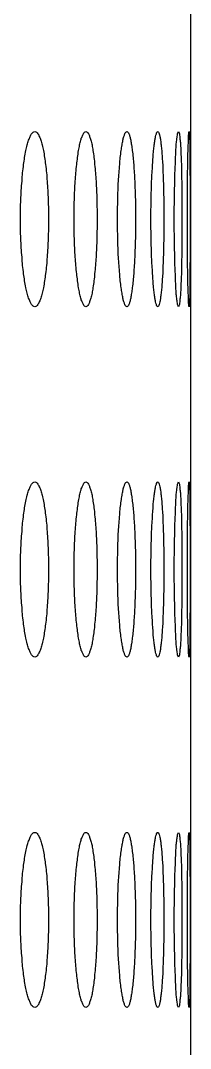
# Model space of a CAD drawing. Extents: x 0 to 246, y 3 to 226.
# Drawn here: x 242.42 to 244.16, y 83.03 to 93.57 of the extents above; entities that cross this region are included whole.
import ezdxf

# ---------------------------------------------------------------- set-up
doc = ezdxf.new("R2010")
doc.units = 0
doc.layers.add('LIVELLO_1', color=160, linetype='Continuous')

# ---------------------------------------------------------------- blocks, each defined once
blk = doc.blocks.new('AI9-BLK1')
at = {"layer": 'LIVELLO_1', "color": 7}
blk.add_line((121.311, 41.874), (121.311, -73.123), dxfattribs=at)
for points, knots in [([(119.568, -19.217), (119.568, -19.285), (119.568, -19.351), (119.57, -19.417), (119.573, -19.48), (119.577, -19.544), (119.583, -19.607), (119.585, -19.664), (119.592, -19.722), (119.599, -19.778), (119.606, -19.826), (119.613, -19.874), (119.622, -19.921), (119.627, -19.94), (119.632, -19.958), (119.636, -19.979), (119.64, -19.995), (119.646, -20.011), (119.651, -20.028), (119.656, -20.041), (119.66, -20.053), (119.667, -20.065), (119.671, -20.075), (119.675, -20.085), (119.681, -20.094), (119.686, -20.1), (119.692, -20.106), (119.697, -20.111), (119.702, -20.113), (119.708, -20.116), (119.714, -20.116), (119.721, -20.116), (119.726, -20.113), (119.73, -20.111), (119.737, -20.106), (119.741, -20.1), (119.745, -20.094), (119.752, -20.085), (119.756, -20.074), (119.76, -20.065), (119.767, -20.053), (119.772, -20.041), (119.776, -20.028), (119.781, -20.011), (119.785, -19.995), (119.789, -19.979), (119.795, -19.958), (119.799, -19.94), (119.802, -19.921), (119.811, -19.874), (119.818, -19.825), (119.824, -19.778), (119.832, -19.72), (119.838, -19.664), (119.84, -19.607), (119.846, -19.544), (119.848, -19.48), (119.851, -19.417), (119.853, -19.351), (119.854, -19.285), (119.854, -19.217), (119.854, -19.151), (119.853, -19.085), (119.851, -19.017), (119.848, -18.954), (119.846, -18.891), (119.84, -18.828), (119.838, -18.771), (119.832, -18.715), (119.824, -18.658), (119.818, -18.61), (119.811, -18.562), (119.802, -18.514), (119.799, -18.495), (119.795, -18.478), (119.789, -18.456), (119.785, -18.441), (119.781, -18.424), (119.776, -18.408), (119.772, -18.396), (119.767, -18.382), (119.76, -18.37), (119.756, -18.36), (119.752, -18.35), (119.745, -18.342), (119.741, -18.335), (119.737, -18.329), (119.73, -18.326), (119.726, -18.322), (119.721, -18.32), (119.714, -18.32), (119.708, -18.32), (119.702, -18.322), (119.697, -18.326), (119.692, -18.329), (119.686, -18.336), (119.681, -18.342), (119.675, -18.35), (119.671, -18.36), (119.667, -18.37), (119.66, -18.382), (119.656, -18.396), (119.651, -18.408), (119.646, -18.425), (119.64, -18.441), (119.636, -18.456), (119.632, -18.478), (119.627, -18.495), (119.622, -18.515), (119.613, -18.562), (119.606, -18.61), (119.599, -18.658), (119.592, -18.715), (119.585, -18.771), (119.583, -18.828), (119.577, -18.891), (119.573, -18.954), (119.57, -19.019), (119.568, -19.085), (119.568, -19.151), (119.568, -19.217)], [0, 0, 0, 0, 1, 1, 1, 2, 2, 2, 3, 3, 3, 4, 4, 4, 5, 5, 5, 6, 6, 6, 7, 7, 7, 8, 8, 8, 9, 9, 9, 10, 10, 10, 11, 11, 11, 12, 12, 12, 13, 13, 13, 14, 14, 14, 15, 15, 15, 16, 16, 16, 17, 17, 17, 18, 18, 18, 19, 19, 19, 20, 20, 20, 21, 21, 21, 22, 22, 22, 23, 23, 23, 24, 24, 24, 25, 25, 25, 26, 26, 26, 27, 27, 27, 28, 28, 28, 29, 29, 29, 30, 30, 30, 31, 31, 31, 32, 32, 32, 33, 33, 33, 34, 34, 34, 35, 35, 35, 36, 36, 36, 37, 37, 37, 38, 38, 38, 39, 39, 39, 40, 40, 40, 40]), ([(120.117, -19.217), (120.117, -19.285), (120.118, -19.351), (120.12, -19.417), (120.122, -19.48), (120.124, -19.544), (120.129, -19.607), (120.132, -19.664), (120.138, -19.722), (120.144, -19.778), (120.149, -19.825), (120.156, -19.874), (120.163, -19.921), (120.167, -19.94), (120.17, -19.958), (120.174, -19.979), (120.178, -19.995), (120.182, -20.011), (120.186, -20.028), (120.189, -20.041), (120.193, -20.053), (120.199, -20.065), (120.203, -20.074), (120.207, -20.085), (120.213, -20.094), (120.215, -20.1), (120.219, -20.106), (120.225, -20.111), (120.23, -20.113), (120.233, -20.116), (120.239, -20.116), (120.243, -20.116), (120.247, -20.113), (120.251, -20.111), (120.257, -20.106), (120.261, -20.1), (120.265, -20.094), (120.269, -20.085), (120.273, -20.074), (120.276, -20.065), (120.281, -20.053), (120.285, -20.041), (120.289, -20.028), (120.293, -20.011), (120.297, -19.995), (120.301, -19.979), (120.304, -19.958), (120.307, -19.94), (120.31, -19.921), (120.319, -19.874), (120.324, -19.825), (120.328, -19.778), (120.334, -19.72), (120.338, -19.664), (120.342, -19.607), (120.347, -19.544), (120.349, -19.48), (120.35, -19.417), (120.352, -19.351), (120.353, -19.285), (120.353, -19.217), (120.353, -19.151), (120.352, -19.085), (120.35, -19.017), (120.349, -18.954), (120.347, -18.891), (120.342, -18.828), (120.338, -18.771), (120.334, -18.715), (120.328, -18.658), (120.324, -18.61), (120.319, -18.562), (120.31, -18.514), (120.307, -18.495), (120.304, -18.478), (120.301, -18.456), (120.297, -18.441), (120.293, -18.424), (120.289, -18.408), (120.285, -18.396), (120.281, -18.382), (120.276, -18.37), (120.273, -18.36), (120.269, -18.35), (120.265, -18.342), (120.261, -18.336), (120.257, -18.329), (120.251, -18.326), (120.247, -18.323), (120.243, -18.32), (120.239, -18.32), (120.233, -18.32), (120.23, -18.323), (120.225, -18.326), (120.219, -18.329), (120.215, -18.336), (120.213, -18.342), (120.207, -18.35), (120.203, -18.36), (120.199, -18.37), (120.193, -18.382), (120.189, -18.396), (120.186, -18.408), (120.182, -18.425), (120.178, -18.441), (120.174, -18.456), (120.17, -18.478), (120.167, -18.495), (120.163, -18.515), (120.156, -18.562), (120.149, -18.61), (120.144, -18.658), (120.138, -18.715), (120.132, -18.771), (120.129, -18.828), (120.124, -18.891), (120.122, -18.954), (120.12, -19.019), (120.118, -19.085), (120.117, -19.151), (120.117, -19.217)], [0, 0, 0, 0, 1, 1, 1, 2, 2, 2, 3, 3, 3, 4, 4, 4, 5, 5, 5, 6, 6, 6, 7, 7, 7, 8, 8, 8, 9, 9, 9, 10, 10, 10, 11, 11, 11, 12, 12, 12, 13, 13, 13, 14, 14, 14, 15, 15, 15, 16, 16, 16, 17, 17, 17, 18, 18, 18, 19, 19, 19, 20, 20, 20, 21, 21, 21, 22, 22, 22, 23, 23, 23, 24, 24, 24, 25, 25, 25, 26, 26, 26, 27, 27, 27, 28, 28, 28, 29, 29, 29, 30, 30, 30, 31, 31, 31, 32, 32, 32, 33, 33, 33, 34, 34, 34, 35, 35, 35, 36, 36, 36, 37, 37, 37, 38, 38, 38, 39, 39, 39, 40, 40, 40, 40]), ([(120.563, -19.217), (120.563, -19.285), (120.564, -19.351), (120.565, -19.417), (120.566, -19.48), (120.569, -19.544), (120.572, -19.607), (120.577, -19.664), (120.58, -19.722), (120.585, -19.778), (120.589, -19.825), (120.593, -19.874), (120.6, -19.921), (120.603, -19.94), (120.606, -19.958), (120.61, -19.979), (120.612, -19.995), (120.615, -20.011), (120.618, -20.028), (120.621, -20.041), (120.623, -20.053), (120.627, -20.065), (120.63, -20.074), (120.635, -20.085), (120.639, -20.094), (120.641, -20.1), (120.644, -20.105), (120.648, -20.111), (120.651, -20.113), (120.655, -20.116), (120.659, -20.116), (120.662, -20.116), (120.666, -20.113), (120.669, -20.111), (120.673, -20.105), (120.676, -20.1), (120.678, -20.094), (120.683, -20.085), (120.685, -20.074), (120.69, -20.065), (120.693, -20.053), (120.695, -20.041), (120.698, -20.028), (120.702, -20.011), (120.703, -19.995), (120.706, -19.979), (120.71, -19.958), (120.713, -19.94), (120.714, -19.921), (120.721, -19.874), (120.726, -19.825), (120.729, -19.778), (120.732, -19.72), (120.736, -19.664), (120.739, -19.607), (120.741, -19.544), (120.744, -19.48), (120.746, -19.417), (120.748, -19.351), (120.748, -19.285), (120.748, -19.217), (120.748, -19.151), (120.748, -19.085), (120.746, -19.017), (120.744, -18.954), (120.741, -18.891), (120.739, -18.828), (120.736, -18.771), (120.732, -18.715), (120.729, -18.658), (120.726, -18.61), (120.721, -18.562), (120.714, -18.514), (120.713, -18.495), (120.71, -18.478), (120.706, -18.456), (120.703, -18.441), (120.702, -18.425), (120.698, -18.408), (120.695, -18.396), (120.693, -18.382), (120.69, -18.37), (120.685, -18.36), (120.683, -18.35), (120.678, -18.342), (120.676, -18.336), (120.673, -18.329), (120.669, -18.326), (120.666, -18.323), (120.662, -18.32), (120.659, -18.32), (120.655, -18.32), (120.651, -18.323), (120.648, -18.326), (120.644, -18.331), (120.641, -18.336), (120.639, -18.342), (120.635, -18.35), (120.63, -18.362), (120.627, -18.37), (120.623, -18.384), (120.621, -18.396), (120.618, -18.408), (120.615, -18.425), (120.612, -18.441), (120.61, -18.456), (120.606, -18.478), (120.603, -18.495), (120.6, -18.515), (120.593, -18.562), (120.589, -18.61), (120.585, -18.658), (120.58, -18.715), (120.577, -18.771), (120.572, -18.828), (120.569, -18.891), (120.566, -18.954), (120.565, -19.019), (120.564, -19.085), (120.563, -19.151), (120.563, -19.217)], [0, 0, 0, 0, 1, 1, 1, 2, 2, 2, 3, 3, 3, 4, 4, 4, 5, 5, 5, 6, 6, 6, 7, 7, 7, 8, 8, 8, 9, 9, 9, 10, 10, 10, 11, 11, 11, 12, 12, 12, 13, 13, 13, 14, 14, 14, 15, 15, 15, 16, 16, 16, 17, 17, 17, 18, 18, 18, 19, 19, 19, 20, 20, 20, 21, 21, 21, 22, 22, 22, 23, 23, 23, 24, 24, 24, 25, 25, 25, 26, 26, 26, 27, 27, 27, 28, 28, 28, 29, 29, 29, 30, 30, 30, 31, 31, 31, 32, 32, 32, 33, 33, 33, 34, 34, 34, 35, 35, 35, 36, 36, 36, 37, 37, 37, 38, 38, 38, 39, 39, 39, 40, 40, 40, 40]), ([(120.906, -19.217), (120.906, -19.285), (120.906, -19.351), (120.907, -19.417), (120.909, -19.48), (120.91, -19.544), (120.913, -19.607), (120.915, -19.664), (120.919, -19.722), (120.923, -19.778), (120.925, -19.825), (120.928, -19.874), (120.932, -19.921), (120.935, -19.94), (120.936, -19.958), (120.939, -19.979), (120.942, -19.995), (120.943, -20.011), (120.946, -20.028), (120.949, -20.041), (120.95, -20.053), (120.953, -20.065), (120.956, -20.074), (120.959, -20.085), (120.961, -20.094), (120.962, -20.1), (120.964, -20.105), (120.968, -20.111), (120.971, -20.113), (120.972, -20.116), (120.974, -20.116), (120.978, -20.116), (120.982, -20.113), (120.983, -20.111), (120.987, -20.105), (120.989, -20.1), (120.99, -20.094), (120.993, -20.085), (120.994, -20.074), (120.997, -20.065), (121, -20.053), (121.001, -20.041), (121.004, -20.028), (121.005, -20.011), (121.008, -19.995), (121.009, -19.979), (121.012, -19.958), (121.014, -19.94), (121.016, -19.921), (121.019, -19.874), (121.023, -19.825), (121.026, -19.778), (121.028, -19.72), (121.03, -19.664), (121.032, -19.607), (121.034, -19.544), (121.036, -19.48), (121.037, -19.417), (121.038, -19.351), (121.038, -19.285), (121.038, -19.217), (121.038, -19.151), (121.038, -19.085), (121.037, -19.017), (121.036, -18.954), (121.034, -18.891), (121.032, -18.828), (121.03, -18.771), (121.028, -18.715), (121.026, -18.658), (121.023, -18.61), (121.019, -18.562), (121.016, -18.514), (121.014, -18.495), (121.012, -18.478), (121.009, -18.456), (121.008, -18.441), (121.007, -18.425), (121.004, -18.408), (121.001, -18.396), (121, -18.382), (120.997, -18.37), (120.994, -18.36), (120.993, -18.35), (120.99, -18.342), (120.989, -18.336), (120.987, -18.331), (120.983, -18.326), (120.982, -18.323), (120.978, -18.32), (120.974, -18.32), (120.972, -18.32), (120.971, -18.323), (120.968, -18.326), (120.964, -18.331), (120.962, -18.336), (120.961, -18.342), (120.959, -18.35), (120.956, -18.362), (120.953, -18.37), (120.95, -18.384), (120.949, -18.396), (120.946, -18.408), (120.943, -18.425), (120.942, -18.441), (120.939, -18.456), (120.936, -18.478), (120.935, -18.497), (120.932, -18.515), (120.928, -18.562), (120.925, -18.61), (120.923, -18.658), (120.919, -18.715), (120.915, -18.771), (120.913, -18.828), (120.91, -18.891), (120.909, -18.954), (120.907, -19.019), (120.906, -19.085), (120.906, -19.151), (120.906, -19.217)], [0, 0, 0, 0, 1, 1, 1, 2, 2, 2, 3, 3, 3, 4, 4, 4, 5, 5, 5, 6, 6, 6, 7, 7, 7, 8, 8, 8, 9, 9, 9, 10, 10, 10, 11, 11, 11, 12, 12, 12, 13, 13, 13, 14, 14, 14, 15, 15, 15, 16, 16, 16, 17, 17, 17, 18, 18, 18, 19, 19, 19, 20, 20, 20, 21, 21, 21, 22, 22, 22, 23, 23, 23, 24, 24, 24, 25, 25, 25, 26, 26, 26, 27, 27, 27, 28, 28, 28, 29, 29, 29, 30, 30, 30, 31, 31, 31, 32, 32, 32, 33, 33, 33, 34, 34, 34, 35, 35, 35, 36, 36, 36, 37, 37, 37, 38, 38, 38, 39, 39, 39, 40, 40, 40, 40]), ([(121.144, -19.217), (121.144, -19.285), (121.146, -19.351), (121.146, -19.417), (121.147, -19.48), (121.149, -19.544), (121.15, -19.607), (121.151, -19.664), (121.153, -19.722), (121.156, -19.778), (121.157, -19.825), (121.16, -19.874), (121.162, -19.921), (121.162, -19.94), (121.163, -19.958), (121.165, -19.979), (121.166, -19.995), (121.168, -20.01), (121.17, -20.028), (121.172, -20.041), (121.173, -20.054), (121.175, -20.065), (121.177, -20.074), (121.177, -20.084), (121.179, -20.094), (121.182, -20.104), (121.186, -20.116), (121.189, -20.116), (121.191, -20.116), (121.194, -20.104), (121.197, -20.094), (121.199, -20.082), (121.199, -20.074), (121.201, -20.065), (121.202, -20.054), (121.203, -20.041), (121.205, -20.028), (121.207, -20.01), (121.208, -19.995), (121.209, -19.979), (121.211, -19.958), (121.212, -19.94), (121.212, -19.921), (121.215, -19.872), (121.216, -19.825), (121.218, -19.778), (121.219, -19.72), (121.22, -19.664), (121.221, -19.607), (121.223, -19.544), (121.223, -19.48), (121.224, -19.417), (121.224, -19.351), (121.224, -19.285), (121.224, -19.217), (121.224, -19.151), (121.224, -19.085), (121.224, -19.017), (121.223, -18.954), (121.223, -18.891), (121.221, -18.828), (121.22, -18.771), (121.219, -18.715), (121.218, -18.658), (121.216, -18.61), (121.215, -18.562), (121.212, -18.514), (121.212, -18.495), (121.211, -18.476), (121.209, -18.456), (121.208, -18.441), (121.207, -18.425), (121.205, -18.408), (121.203, -18.396), (121.202, -18.382), (121.201, -18.37), (121.199, -18.362), (121.199, -18.353), (121.197, -18.342), (121.194, -18.332), (121.191, -18.32), (121.189, -18.32), (121.186, -18.32), (121.182, -18.332), (121.179, -18.342), (121.177, -18.353), (121.177, -18.362), (121.175, -18.37), (121.173, -18.382), (121.172, -18.396), (121.17, -18.408), (121.168, -18.425), (121.166, -18.441), (121.165, -18.456), (121.163, -18.478), (121.162, -18.495), (121.162, -18.515), (121.16, -18.562), (121.157, -18.61), (121.156, -18.658), (121.153, -18.715), (121.151, -18.771), (121.15, -18.828), (121.149, -18.891), (121.147, -18.954), (121.146, -19.019), (121.146, -19.085), (121.144, -19.151), (121.144, -19.217)], [0, 0, 0, 0, 1, 1, 1, 2, 2, 2, 3, 3, 3, 4, 4, 4, 5, 5, 5, 6, 6, 6, 7, 7, 7, 8, 8, 8, 9, 9, 9, 10, 10, 10, 11, 11, 11, 12, 12, 12, 13, 13, 13, 14, 14, 14, 15, 15, 15, 16, 16, 16, 17, 17, 17, 18, 18, 18, 19, 19, 19, 20, 20, 20, 21, 21, 21, 22, 22, 22, 23, 23, 23, 24, 24, 24, 25, 25, 25, 26, 26, 26, 27, 27, 27, 28, 28, 28, 29, 29, 29, 30, 30, 30, 31, 31, 31, 32, 32, 32, 33, 33, 33, 34, 34, 34, 35, 35, 35, 36, 36, 36, 36]), ([(121.28, -19.217), (121.28, -19.285), (121.28, -19.351), (121.28, -19.417), (121.28, -19.48), (121.281, -19.544), (121.281, -19.607), (121.282, -19.664), (121.282, -19.72), (121.283, -19.778), (121.285, -19.825), (121.285, -19.874), (121.286, -19.921), (121.288, -19.956), (121.288, -19.991), (121.291, -20.028), (121.291, -20.041), (121.291, -20.054), (121.292, -20.065), (121.292, -20.074), (121.293, -20.082), (121.293, -20.094), (121.295, -20.104), (121.296, -20.116), (121.298, -20.116), (121.299, -20.116), (121.299, -20.104), (121.3, -20.094), (121.302, -20.082), (121.302, -20.074), (121.302, -20.065), (121.302, -20.054), (121.302, -20.041), (121.303, -20.028), (121.303, -19.991), (121.304, -19.955), (121.304, -19.921), (121.306, -19.874), (121.306, -19.825), (121.306, -19.778), (121.306, -19.72), (121.306, -19.664), (121.307, -19.607), (121.307, -19.544), (121.307, -19.48), (121.307, -19.417), (121.307, -19.417), (121.307, -19.217), (121.307, -19.217), (121.307, -19.217), (121.307, -19.017), (121.307, -19.017), (121.307, -18.954), (121.307, -18.891), (121.307, -18.828), (121.306, -18.771), (121.306, -18.715), (121.306, -18.658), (121.306, -18.61), (121.306, -18.562), (121.304, -18.514), (121.304, -18.48), (121.303, -18.445), (121.303, -18.408), (121.302, -18.396), (121.302, -18.382), (121.302, -18.37), (121.302, -18.362), (121.302, -18.354), (121.3, -18.342), (121.299, -18.332), (121.299, -18.32), (121.298, -18.32), (121.296, -18.32), (121.295, -18.332), (121.293, -18.342), (121.293, -18.354), (121.292, -18.362), (121.292, -18.37), (121.291, -18.382), (121.291, -18.396), (121.291, -18.408), (121.288, -18.445), (121.288, -18.48), (121.286, -18.515), (121.285, -18.562), (121.285, -18.61), (121.283, -18.658), (121.282, -18.715), (121.282, -18.771), (121.281, -18.828), (121.281, -18.891), (121.28, -18.954), (121.28, -19.019), (121.28, -19.085), (121.28, -19.151), (121.28, -19.217)], [0, 0, 0, 0, 1, 1, 1, 2, 2, 2, 3, 3, 3, 4, 4, 4, 5, 5, 5, 6, 6, 6, 7, 7, 7, 8, 8, 8, 9, 9, 9, 10, 10, 10, 11, 11, 11, 12, 12, 12, 13, 13, 13, 14, 14, 14, 15, 15, 15, 16, 16, 16, 17, 17, 17, 18, 18, 18, 19, 19, 19, 20, 20, 20, 21, 21, 21, 22, 22, 22, 23, 23, 23, 24, 24, 24, 25, 25, 25, 26, 26, 26, 27, 27, 27, 28, 28, 28, 29, 29, 29, 30, 30, 30, 31, 31, 31, 32, 32, 32, 32]), ([(119.568, -22.811), (119.568, -22.877), (119.568, -22.944), (119.57, -23.011), (119.573, -23.075), (119.577, -23.138), (119.583, -23.201), (119.585, -23.259), (119.592, -23.316), (119.599, -23.372), (119.606, -23.421), (119.613, -23.466), (119.622, -23.514), (119.627, -23.534), (119.632, -23.553), (119.636, -23.572), (119.64, -23.589), (119.646, -23.605), (119.651, -23.621), (119.656, -23.634), (119.66, -23.648), (119.667, -23.659), (119.671, -23.67), (119.675, -23.679), (119.681, -23.687), (119.686, -23.692), (119.692, -23.701), (119.697, -23.705), (119.702, -23.707), (119.708, -23.71), (119.714, -23.71), (119.721, -23.71), (119.726, -23.707), (119.73, -23.705), (119.737, -23.701), (119.741, -23.692), (119.745, -23.687), (119.752, -23.678), (119.756, -23.67), (119.76, -23.659), (119.767, -23.648), (119.772, -23.634), (119.776, -23.621), (119.781, -23.605), (119.785, -23.589), (119.789, -23.572), (119.795, -23.553), (119.799, -23.534), (119.802, -23.514), (119.811, -23.466), (119.818, -23.419), (119.824, -23.372), (119.832, -23.316), (119.838, -23.258), (119.84, -23.201), (119.846, -23.138), (119.848, -23.076), (119.851, -23.011), (119.853, -22.944), (119.854, -22.877), (119.854, -22.811), (119.854, -22.745), (119.853, -22.678), (119.851, -22.612), (119.848, -22.547), (119.846, -22.484), (119.84, -22.421), (119.838, -22.364), (119.832, -22.308), (119.824, -22.251), (119.818, -22.202), (119.811, -22.155), (119.802, -22.109), (119.799, -22.088), (119.795, -22.07), (119.789, -22.05), (119.785, -22.035), (119.781, -22.018), (119.776, -22.002), (119.772, -21.988), (119.767, -21.975), (119.76, -21.963), (119.756, -21.953), (119.752, -21.944), (119.745, -21.936), (119.741, -21.929), (119.737, -21.924), (119.73, -21.92), (119.726, -21.916), (119.721, -21.913), (119.714, -21.913), (119.708, -21.913), (119.702, -21.916), (119.697, -21.92), (119.692, -21.924), (119.686, -21.929), (119.681, -21.936), (119.675, -21.944), (119.671, -21.953), (119.667, -21.963), (119.66, -21.975), (119.656, -21.988), (119.651, -22.002), (119.646, -22.018), (119.64, -22.035), (119.636, -22.05), (119.632, -22.07), (119.627, -22.089), (119.622, -22.109), (119.613, -22.155), (119.606, -22.202), (119.599, -22.251), (119.592, -22.308), (119.585, -22.364), (119.583, -22.421), (119.577, -22.484), (119.573, -22.547), (119.57, -22.613), (119.568, -22.679), (119.568, -22.745), (119.568, -22.811)], [0, 0, 0, 0, 1, 1, 1, 2, 2, 2, 3, 3, 3, 4, 4, 4, 5, 5, 5, 6, 6, 6, 7, 7, 7, 8, 8, 8, 9, 9, 9, 10, 10, 10, 11, 11, 11, 12, 12, 12, 13, 13, 13, 14, 14, 14, 15, 15, 15, 16, 16, 16, 17, 17, 17, 18, 18, 18, 19, 19, 19, 20, 20, 20, 21, 21, 21, 22, 22, 22, 23, 23, 23, 24, 24, 24, 25, 25, 25, 26, 26, 26, 27, 27, 27, 28, 28, 28, 29, 29, 29, 30, 30, 30, 31, 31, 31, 32, 32, 32, 33, 33, 33, 34, 34, 34, 35, 35, 35, 36, 36, 36, 37, 37, 37, 38, 38, 38, 39, 39, 39, 40, 40, 40, 40]), ([(120.117, -22.811), (120.117, -22.877), (120.118, -22.944), (120.12, -23.011), (120.122, -23.075), (120.124, -23.138), (120.129, -23.201), (120.132, -23.258), (120.138, -23.316), (120.144, -23.372), (120.149, -23.421), (120.156, -23.466), (120.163, -23.514), (120.167, -23.534), (120.17, -23.553), (120.174, -23.572), (120.178, -23.589), (120.182, -23.605), (120.186, -23.621), (120.189, -23.634), (120.193, -23.648), (120.199, -23.659), (120.203, -23.67), (120.207, -23.678), (120.213, -23.687), (120.215, -23.692), (120.219, -23.701), (120.225, -23.705), (120.23, -23.707), (120.233, -23.71), (120.239, -23.71), (120.243, -23.71), (120.247, -23.707), (120.251, -23.705), (120.257, -23.701), (120.261, -23.692), (120.265, -23.687), (120.269, -23.678), (120.273, -23.668), (120.276, -23.659), (120.281, -23.647), (120.285, -23.634), (120.289, -23.621), (120.293, -23.605), (120.297, -23.589), (120.301, -23.572), (120.304, -23.553), (120.307, -23.534), (120.31, -23.514), (120.319, -23.466), (120.324, -23.419), (120.328, -23.372), (120.334, -23.316), (120.338, -23.258), (120.342, -23.201), (120.347, -23.138), (120.349, -23.076), (120.35, -23.011), (120.352, -22.944), (120.353, -22.877), (120.353, -22.811), (120.353, -22.745), (120.352, -22.678), (120.35, -22.612), (120.349, -22.547), (120.347, -22.484), (120.342, -22.421), (120.338, -22.364), (120.334, -22.308), (120.328, -22.251), (120.324, -22.202), (120.319, -22.157), (120.31, -22.109), (120.307, -22.089), (120.304, -22.07), (120.301, -22.05), (120.297, -22.035), (120.293, -22.018), (120.289, -22.002), (120.285, -21.988), (120.281, -21.975), (120.276, -21.963), (120.273, -21.953), (120.269, -21.944), (120.265, -21.936), (120.261, -21.929), (120.257, -21.924), (120.251, -21.92), (120.247, -21.916), (120.243, -21.913), (120.239, -21.913), (120.233, -21.913), (120.23, -21.916), (120.225, -21.92), (120.219, -21.924), (120.215, -21.929), (120.213, -21.936), (120.207, -21.944), (120.203, -21.955), (120.199, -21.963), (120.193, -21.977), (120.189, -21.99), (120.186, -22.002), (120.182, -22.018), (120.178, -22.035), (120.174, -22.05), (120.17, -22.07), (120.167, -22.089), (120.163, -22.109), (120.156, -22.157), (120.149, -22.202), (120.144, -22.251), (120.138, -22.308), (120.132, -22.364), (120.129, -22.421), (120.124, -22.484), (120.122, -22.548), (120.12, -22.613), (120.118, -22.679), (120.117, -22.745), (120.117, -22.811)], [0, 0, 0, 0, 1, 1, 1, 2, 2, 2, 3, 3, 3, 4, 4, 4, 5, 5, 5, 6, 6, 6, 7, 7, 7, 8, 8, 8, 9, 9, 9, 10, 10, 10, 11, 11, 11, 12, 12, 12, 13, 13, 13, 14, 14, 14, 15, 15, 15, 16, 16, 16, 17, 17, 17, 18, 18, 18, 19, 19, 19, 20, 20, 20, 21, 21, 21, 22, 22, 22, 23, 23, 23, 24, 24, 24, 25, 25, 25, 26, 26, 26, 27, 27, 27, 28, 28, 28, 29, 29, 29, 30, 30, 30, 31, 31, 31, 32, 32, 32, 33, 33, 33, 34, 34, 34, 35, 35, 35, 36, 36, 36, 37, 37, 37, 38, 38, 38, 39, 39, 39, 40, 40, 40, 40]), ([(120.563, -22.811), (120.563, -22.877), (120.564, -22.944), (120.565, -23.011), (120.566, -23.075), (120.569, -23.138), (120.572, -23.201), (120.577, -23.258), (120.58, -23.316), (120.585, -23.372), (120.589, -23.421), (120.593, -23.466), (120.6, -23.514), (120.603, -23.534), (120.606, -23.553), (120.61, -23.572), (120.612, -23.589), (120.615, -23.605), (120.618, -23.621), (120.621, -23.634), (120.623, -23.647), (120.627, -23.659), (120.63, -23.668), (120.635, -23.678), (120.639, -23.687), (120.641, -23.692), (120.644, -23.698), (120.648, -23.705), (120.651, -23.707), (120.655, -23.71), (120.659, -23.71), (120.662, -23.71), (120.666, -23.707), (120.669, -23.705), (120.673, -23.698), (120.676, -23.692), (120.678, -23.687), (120.683, -23.678), (120.685, -23.668), (120.69, -23.659), (120.693, -23.647), (120.695, -23.634), (120.698, -23.621), (120.702, -23.605), (120.703, -23.589), (120.706, -23.572), (120.71, -23.553), (120.713, -23.534), (120.714, -23.514), (120.721, -23.466), (120.726, -23.419), (120.729, -23.372), (120.732, -23.314), (120.736, -23.258), (120.739, -23.201), (120.741, -23.138), (120.744, -23.076), (120.746, -23.011), (120.748, -22.944), (120.748, -22.877), (120.748, -22.811), (120.748, -22.745), (120.748, -22.678), (120.746, -22.612), (120.744, -22.547), (120.741, -22.484), (120.739, -22.421), (120.736, -22.364), (120.732, -22.308), (120.729, -22.251), (120.726, -22.202), (120.721, -22.157), (120.714, -22.109), (120.713, -22.089), (120.71, -22.07), (120.706, -22.05), (120.703, -22.035), (120.702, -22.018), (120.698, -22.002), (120.695, -21.988), (120.693, -21.975), (120.69, -21.963), (120.685, -21.955), (120.683, -21.944), (120.678, -21.936), (120.676, -21.929), (120.673, -21.925), (120.669, -21.92), (120.666, -21.916), (120.662, -21.913), (120.659, -21.913), (120.655, -21.913), (120.651, -21.916), (120.648, -21.92), (120.644, -21.925), (120.641, -21.929), (120.639, -21.936), (120.635, -21.945), (120.63, -21.955), (120.627, -21.963), (120.623, -21.977), (120.621, -21.99), (120.618, -22.002), (120.615, -22.018), (120.612, -22.035), (120.61, -22.05), (120.606, -22.07), (120.603, -22.089), (120.6, -22.109), (120.593, -22.157), (120.589, -22.202), (120.585, -22.251), (120.58, -22.308), (120.577, -22.364), (120.572, -22.421), (120.569, -22.484), (120.566, -22.548), (120.565, -22.613), (120.564, -22.679), (120.563, -22.745), (120.563, -22.811)], [0, 0, 0, 0, 1, 1, 1, 2, 2, 2, 3, 3, 3, 4, 4, 4, 5, 5, 5, 6, 6, 6, 7, 7, 7, 8, 8, 8, 9, 9, 9, 10, 10, 10, 11, 11, 11, 12, 12, 12, 13, 13, 13, 14, 14, 14, 15, 15, 15, 16, 16, 16, 17, 17, 17, 18, 18, 18, 19, 19, 19, 20, 20, 20, 21, 21, 21, 22, 22, 22, 23, 23, 23, 24, 24, 24, 25, 25, 25, 26, 26, 26, 27, 27, 27, 28, 28, 28, 29, 29, 29, 30, 30, 30, 31, 31, 31, 32, 32, 32, 33, 33, 33, 34, 34, 34, 35, 35, 35, 36, 36, 36, 37, 37, 37, 38, 38, 38, 39, 39, 39, 40, 40, 40, 40]), ([(120.906, -22.811), (120.906, -22.877), (120.906, -22.944), (120.907, -23.011), (120.909, -23.075), (120.91, -23.138), (120.913, -23.201), (120.915, -23.258), (120.919, -23.316), (120.923, -23.372), (120.925, -23.419), (120.928, -23.466), (120.932, -23.514), (120.935, -23.534), (120.936, -23.553), (120.939, -23.572), (120.942, -23.589), (120.943, -23.605), (120.946, -23.621), (120.949, -23.634), (120.95, -23.647), (120.953, -23.659), (120.956, -23.668), (120.959, -23.678), (120.961, -23.687), (120.962, -23.692), (120.964, -23.698), (120.968, -23.705), (120.971, -23.707), (120.972, -23.71), (120.974, -23.71), (120.978, -23.71), (120.982, -23.707), (120.983, -23.705), (120.987, -23.698), (120.989, -23.692), (120.99, -23.687), (120.993, -23.678), (120.994, -23.668), (120.997, -23.659), (121, -23.647), (121.001, -23.634), (121.004, -23.621), (121.005, -23.605), (121.008, -23.589), (121.009, -23.572), (121.012, -23.553), (121.014, -23.534), (121.016, -23.514), (121.019, -23.466), (121.023, -23.419), (121.026, -23.372), (121.028, -23.314), (121.03, -23.258), (121.032, -23.201), (121.034, -23.138), (121.036, -23.076), (121.037, -23.011), (121.038, -22.944), (121.038, -22.877), (121.038, -22.811), (121.038, -22.745), (121.038, -22.678), (121.037, -22.612), (121.036, -22.547), (121.034, -22.484), (121.032, -22.421), (121.03, -22.364), (121.028, -22.308), (121.026, -22.251), (121.023, -22.202), (121.019, -22.157), (121.016, -22.109), (121.014, -22.089), (121.012, -22.07), (121.009, -22.05), (121.008, -22.035), (121.007, -22.018), (121.004, -22.002), (121.001, -21.99), (121, -21.977), (120.997, -21.963), (120.994, -21.955), (120.993, -21.944), (120.99, -21.936), (120.989, -21.929), (120.987, -21.925), (120.983, -21.92), (120.982, -21.916), (120.978, -21.913), (120.974, -21.913), (120.972, -21.913), (120.971, -21.916), (120.968, -21.92), (120.964, -21.925), (120.962, -21.931), (120.961, -21.936), (120.959, -21.945), (120.956, -21.955), (120.953, -21.963), (120.95, -21.977), (120.949, -21.99), (120.946, -22.002), (120.943, -22.018), (120.942, -22.035), (120.939, -22.05), (120.936, -22.07), (120.935, -22.089), (120.932, -22.109), (120.928, -22.157), (120.925, -22.202), (120.923, -22.251), (120.919, -22.308), (120.915, -22.364), (120.913, -22.421), (120.91, -22.484), (120.909, -22.548), (120.907, -22.613), (120.906, -22.679), (120.906, -22.745), (120.906, -22.811)], [0, 0, 0, 0, 1, 1, 1, 2, 2, 2, 3, 3, 3, 4, 4, 4, 5, 5, 5, 6, 6, 6, 7, 7, 7, 8, 8, 8, 9, 9, 9, 10, 10, 10, 11, 11, 11, 12, 12, 12, 13, 13, 13, 14, 14, 14, 15, 15, 15, 16, 16, 16, 17, 17, 17, 18, 18, 18, 19, 19, 19, 20, 20, 20, 21, 21, 21, 22, 22, 22, 23, 23, 23, 24, 24, 24, 25, 25, 25, 26, 26, 26, 27, 27, 27, 28, 28, 28, 29, 29, 29, 30, 30, 30, 31, 31, 31, 32, 32, 32, 33, 33, 33, 34, 34, 34, 35, 35, 35, 36, 36, 36, 37, 37, 37, 38, 38, 38, 39, 39, 39, 40, 40, 40, 40]), ([(121.144, -22.811), (121.144, -22.877), (121.146, -22.944), (121.146, -23.011), (121.147, -23.075), (121.149, -23.138), (121.15, -23.201), (121.151, -23.258), (121.153, -23.316), (121.156, -23.372), (121.157, -23.419), (121.16, -23.466), (121.162, -23.514), (121.162, -23.534), (121.163, -23.553), (121.165, -23.572), (121.166, -23.589), (121.168, -23.604), (121.17, -23.621), (121.172, -23.634), (121.173, -23.648), (121.175, -23.659), (121.177, -23.668), (121.177, -23.677), (121.179, -23.687), (121.182, -23.697), (121.186, -23.71), (121.189, -23.71), (121.191, -23.71), (121.194, -23.697), (121.197, -23.687), (121.199, -23.677), (121.199, -23.668), (121.201, -23.659), (121.202, -23.648), (121.203, -23.634), (121.205, -23.621), (121.207, -23.604), (121.208, -23.589), (121.209, -23.572), (121.211, -23.553), (121.212, -23.534), (121.212, -23.514), (121.215, -23.465), (121.216, -23.419), (121.218, -23.372), (121.219, -23.314), (121.22, -23.258), (121.221, -23.201), (121.223, -23.138), (121.223, -23.076), (121.224, -23.011), (121.224, -22.944), (121.224, -22.877), (121.224, -22.811), (121.224, -22.745), (121.224, -22.678), (121.224, -22.612), (121.223, -22.547), (121.223, -22.484), (121.221, -22.421), (121.22, -22.364), (121.219, -22.308), (121.218, -22.251), (121.216, -22.202), (121.215, -22.157), (121.212, -22.109), (121.212, -22.089), (121.211, -22.07), (121.209, -22.05), (121.208, -22.035), (121.207, -22.018), (121.205, -22.002), (121.203, -21.988), (121.202, -21.975), (121.201, -21.963), (121.199, -21.955), (121.199, -21.947), (121.197, -21.936), (121.194, -21.926), (121.191, -21.913), (121.189, -21.913), (121.186, -21.913), (121.182, -21.926), (121.179, -21.936), (121.177, -21.947), (121.177, -21.955), (121.175, -21.963), (121.173, -21.975), (121.172, -21.988), (121.17, -22.002), (121.168, -22.018), (121.166, -22.035), (121.165, -22.05), (121.163, -22.07), (121.162, -22.089), (121.162, -22.109), (121.16, -22.157), (121.157, -22.202), (121.156, -22.251), (121.153, -22.308), (121.151, -22.364), (121.15, -22.421), (121.149, -22.484), (121.147, -22.548), (121.146, -22.613), (121.146, -22.679), (121.144, -22.745), (121.144, -22.811)], [0, 0, 0, 0, 1, 1, 1, 2, 2, 2, 3, 3, 3, 4, 4, 4, 5, 5, 5, 6, 6, 6, 7, 7, 7, 8, 8, 8, 9, 9, 9, 10, 10, 10, 11, 11, 11, 12, 12, 12, 13, 13, 13, 14, 14, 14, 15, 15, 15, 16, 16, 16, 17, 17, 17, 18, 18, 18, 19, 19, 19, 20, 20, 20, 21, 21, 21, 22, 22, 22, 23, 23, 23, 24, 24, 24, 25, 25, 25, 26, 26, 26, 27, 27, 27, 28, 28, 28, 29, 29, 29, 30, 30, 30, 31, 31, 31, 32, 32, 32, 33, 33, 33, 34, 34, 34, 35, 35, 35, 36, 36, 36, 36]), ([(121.28, -22.811), (121.28, -22.877), (121.28, -22.944), (121.28, -23.011), (121.28, -23.075), (121.281, -23.138), (121.281, -23.201), (121.282, -23.258), (121.282, -23.314), (121.283, -23.372), (121.285, -23.421), (121.285, -23.466), (121.286, -23.514), (121.288, -23.548), (121.288, -23.585), (121.291, -23.621), (121.291, -23.634), (121.291, -23.648), (121.292, -23.659), (121.292, -23.668), (121.293, -23.675), (121.293, -23.687), (121.295, -23.697), (121.296, -23.71), (121.298, -23.71), (121.299, -23.71), (121.299, -23.697), (121.3, -23.687), (121.302, -23.675), (121.302, -23.668), (121.302, -23.659), (121.302, -23.648), (121.302, -23.634), (121.303, -23.621), (121.303, -23.585), (121.304, -23.548), (121.304, -23.514), (121.306, -23.466), (121.306, -23.419), (121.306, -23.372), (121.306, -23.314), (121.306, -23.258), (121.307, -23.201), (121.307, -23.138), (121.307, -23.076), (121.307, -23.011), (121.307, -23.011), (121.307, -22.811), (121.307, -22.811), (121.307, -22.811), (121.307, -22.612), (121.307, -22.612), (121.307, -22.547), (121.307, -22.484), (121.307, -22.421), (121.306, -22.364), (121.306, -22.308), (121.306, -22.251), (121.306, -22.202), (121.306, -22.155), (121.304, -22.109), (121.304, -22.073), (121.303, -22.039), (121.303, -22.002), (121.302, -21.988), (121.302, -21.975), (121.302, -21.963), (121.302, -21.955), (121.302, -21.948), (121.3, -21.936), (121.299, -21.926), (121.299, -21.913), (121.298, -21.913), (121.296, -21.913), (121.295, -21.926), (121.293, -21.936), (121.293, -21.948), (121.292, -21.955), (121.292, -21.963), (121.291, -21.975), (121.291, -21.988), (121.291, -22.002), (121.288, -22.039), (121.288, -22.073), (121.286, -22.109), (121.285, -22.155), (121.285, -22.202), (121.283, -22.251), (121.282, -22.308), (121.282, -22.364), (121.281, -22.421), (121.281, -22.484), (121.28, -22.548), (121.28, -22.613), (121.28, -22.679), (121.28, -22.745), (121.28, -22.811)], [0, 0, 0, 0, 1, 1, 1, 2, 2, 2, 3, 3, 3, 4, 4, 4, 5, 5, 5, 6, 6, 6, 7, 7, 7, 8, 8, 8, 9, 9, 9, 10, 10, 10, 11, 11, 11, 12, 12, 12, 13, 13, 13, 14, 14, 14, 15, 15, 15, 16, 16, 16, 17, 17, 17, 18, 18, 18, 19, 19, 19, 20, 20, 20, 21, 21, 21, 22, 22, 22, 23, 23, 23, 24, 24, 24, 25, 25, 25, 26, 26, 26, 27, 27, 27, 28, 28, 28, 29, 29, 29, 30, 30, 30, 31, 31, 31, 32, 32, 32, 32]), ([(119.568, -26.406), (119.568, -26.471), (119.568, -26.538), (119.57, -26.604), (119.573, -26.668), (119.577, -26.731), (119.583, -26.794), (119.585, -26.852), (119.592, -26.908), (119.599, -26.965), (119.606, -27.012), (119.613, -27.061), (119.622, -27.108), (119.627, -27.127), (119.632, -27.147), (119.636, -27.166), (119.64, -27.182), (119.646, -27.198), (119.651, -27.214), (119.656, -27.227), (119.66, -27.241), (119.667, -27.252), (119.671, -27.264), (119.675, -27.272), (119.681, -27.282), (119.686, -27.288), (119.692, -27.294), (119.697, -27.297), (119.702, -27.3), (119.708, -27.303), (119.714, -27.303), (119.721, -27.303), (119.726, -27.3), (119.73, -27.297), (119.737, -27.294), (119.741, -27.287), (119.745, -27.282), (119.752, -27.272), (119.756, -27.264), (119.76, -27.252), (119.767, -27.241), (119.772, -27.227), (119.776, -27.214), (119.781, -27.198), (119.785, -27.182), (119.789, -27.166), (119.795, -27.147), (119.799, -27.127), (119.802, -27.108), (119.811, -27.061), (119.818, -27.012), (119.824, -26.965), (119.832, -26.908), (119.838, -26.852), (119.84, -26.794), (119.846, -26.731), (119.848, -26.668), (119.851, -26.606), (119.853, -26.538), (119.854, -26.472), (119.854, -26.405), (119.854, -26.338), (119.853, -26.27), (119.851, -26.205), (119.848, -26.141), (119.846, -26.078), (119.84, -26.015), (119.838, -25.958), (119.832, -25.902), (119.824, -25.845), (119.818, -25.797), (119.811, -25.75), (119.802, -25.702), (119.799, -25.683), (119.795, -25.663), (119.789, -25.643), (119.785, -25.628), (119.781, -25.612), (119.776, -25.596), (119.772, -25.581), (119.767, -25.569), (119.76, -25.557), (119.756, -25.548), (119.752, -25.538), (119.745, -25.529), (119.741, -25.522), (119.737, -25.517), (119.73, -25.512), (119.726, -25.51), (119.721, -25.507), (119.714, -25.507), (119.708, -25.507), (119.702, -25.51), (119.697, -25.512), (119.692, -25.517), (119.686, -25.522), (119.681, -25.529), (119.675, -25.538), (119.671, -25.548), (119.667, -25.557), (119.66, -25.57), (119.656, -25.582), (119.651, -25.596), (119.646, -25.612), (119.64, -25.628), (119.636, -25.643), (119.632, -25.663), (119.627, -25.683), (119.622, -25.702), (119.613, -25.75), (119.606, -25.797), (119.599, -25.845), (119.592, -25.902), (119.585, -25.958), (119.583, -26.015), (119.577, -26.078), (119.573, -26.143), (119.57, -26.206), (119.568, -26.272), (119.568, -26.338), (119.568, -26.406)], [0, 0, 0, 0, 1, 1, 1, 2, 2, 2, 3, 3, 3, 4, 4, 4, 5, 5, 5, 6, 6, 6, 7, 7, 7, 8, 8, 8, 9, 9, 9, 10, 10, 10, 11, 11, 11, 12, 12, 12, 13, 13, 13, 14, 14, 14, 15, 15, 15, 16, 16, 16, 17, 17, 17, 18, 18, 18, 19, 19, 19, 20, 20, 20, 21, 21, 21, 22, 22, 22, 23, 23, 23, 24, 24, 24, 25, 25, 25, 26, 26, 26, 27, 27, 27, 28, 28, 28, 29, 29, 29, 30, 30, 30, 31, 31, 31, 32, 32, 32, 33, 33, 33, 34, 34, 34, 35, 35, 35, 36, 36, 36, 37, 37, 37, 38, 38, 38, 39, 39, 39, 40, 40, 40, 40]), ([(120.117, -26.406), (120.117, -26.471), (120.118, -26.538), (120.12, -26.604), (120.122, -26.668), (120.124, -26.731), (120.129, -26.794), (120.132, -26.852), (120.138, -26.908), (120.144, -26.965), (120.149, -27.012), (120.156, -27.061), (120.163, -27.108), (120.167, -27.127), (120.17, -27.147), (120.174, -27.166), (120.178, -27.182), (120.182, -27.198), (120.186, -27.214), (120.189, -27.227), (120.193, -27.241), (120.199, -27.252), (120.203, -27.264), (120.207, -27.272), (120.213, -27.282), (120.215, -27.287), (120.219, -27.294), (120.225, -27.297), (120.23, -27.3), (120.233, -27.303), (120.239, -27.303), (120.243, -27.303), (120.247, -27.3), (120.251, -27.297), (120.257, -27.294), (120.261, -27.287), (120.265, -27.282), (120.269, -27.272), (120.273, -27.264), (120.276, -27.252), (120.281, -27.241), (120.285, -27.227), (120.289, -27.214), (120.293, -27.198), (120.297, -27.182), (120.301, -27.166), (120.304, -27.147), (120.307, -27.127), (120.31, -27.108), (120.319, -27.061), (120.324, -27.012), (120.328, -26.965), (120.334, -26.908), (120.338, -26.851), (120.342, -26.794), (120.347, -26.731), (120.349, -26.668), (120.35, -26.606), (120.352, -26.538), (120.353, -26.472), (120.353, -26.405), (120.353, -26.338), (120.352, -26.27), (120.35, -26.205), (120.349, -26.141), (120.347, -26.078), (120.342, -26.015), (120.338, -25.958), (120.334, -25.902), (120.328, -25.845), (120.324, -25.797), (120.319, -25.75), (120.31, -25.702), (120.307, -25.683), (120.304, -25.663), (120.301, -25.643), (120.297, -25.628), (120.293, -25.612), (120.289, -25.596), (120.285, -25.582), (120.281, -25.57), (120.276, -25.557), (120.273, -25.548), (120.269, -25.538), (120.265, -25.529), (120.261, -25.522), (120.257, -25.517), (120.251, -25.512), (120.247, -25.51), (120.243, -25.507), (120.239, -25.507), (120.233, -25.507), (120.23, -25.51), (120.225, -25.512), (120.219, -25.517), (120.215, -25.522), (120.213, -25.529), (120.207, -25.539), (120.203, -25.548), (120.199, -25.557), (120.193, -25.57), (120.189, -25.582), (120.186, -25.596), (120.182, -25.612), (120.178, -25.628), (120.174, -25.643), (120.17, -25.663), (120.167, -25.683), (120.163, -25.702), (120.156, -25.75), (120.149, -25.797), (120.144, -25.845), (120.138, -25.902), (120.132, -25.958), (120.129, -26.015), (120.124, -26.078), (120.122, -26.143), (120.12, -26.206), (120.118, -26.272), (120.117, -26.338), (120.117, -26.406)], [0, 0, 0, 0, 1, 1, 1, 2, 2, 2, 3, 3, 3, 4, 4, 4, 5, 5, 5, 6, 6, 6, 7, 7, 7, 8, 8, 8, 9, 9, 9, 10, 10, 10, 11, 11, 11, 12, 12, 12, 13, 13, 13, 14, 14, 14, 15, 15, 15, 16, 16, 16, 17, 17, 17, 18, 18, 18, 19, 19, 19, 20, 20, 20, 21, 21, 21, 22, 22, 22, 23, 23, 23, 24, 24, 24, 25, 25, 25, 26, 26, 26, 27, 27, 27, 28, 28, 28, 29, 29, 29, 30, 30, 30, 31, 31, 31, 32, 32, 32, 33, 33, 33, 34, 34, 34, 35, 35, 35, 36, 36, 36, 37, 37, 37, 38, 38, 38, 39, 39, 39, 40, 40, 40, 40]), ([(120.563, -26.406), (120.563, -26.471), (120.564, -26.538), (120.565, -26.604), (120.566, -26.668), (120.569, -26.731), (120.572, -26.794), (120.577, -26.852), (120.58, -26.908), (120.585, -26.965), (120.589, -27.012), (120.593, -27.061), (120.6, -27.108), (120.603, -27.127), (120.606, -27.147), (120.61, -27.166), (120.612, -27.182), (120.615, -27.198), (120.618, -27.214), (120.621, -27.227), (120.623, -27.241), (120.627, -27.252), (120.63, -27.264), (120.635, -27.272), (120.639, -27.282), (120.641, -27.287), (120.644, -27.292), (120.648, -27.297), (120.651, -27.3), (120.655, -27.303), (120.659, -27.303), (120.662, -27.303), (120.666, -27.3), (120.669, -27.297), (120.673, -27.292), (120.676, -27.287), (120.678, -27.282), (120.683, -27.272), (120.685, -27.263), (120.69, -27.252), (120.693, -27.24), (120.695, -27.227), (120.698, -27.214), (120.702, -27.198), (120.703, -27.182), (120.706, -27.166), (120.71, -27.147), (120.713, -27.127), (120.714, -27.108), (120.721, -27.061), (120.726, -27.012), (120.729, -26.965), (120.732, -26.908), (120.736, -26.851), (120.739, -26.794), (120.741, -26.731), (120.744, -26.668), (120.746, -26.606), (120.748, -26.538), (120.748, -26.472), (120.748, -26.405), (120.748, -26.338), (120.748, -26.27), (120.746, -26.205), (120.744, -26.141), (120.741, -26.078), (120.739, -26.015), (120.736, -25.958), (120.732, -25.902), (120.729, -25.845), (120.726, -25.797), (120.721, -25.75), (120.714, -25.702), (120.713, -25.683), (120.71, -25.663), (120.706, -25.643), (120.703, -25.628), (120.702, -25.612), (120.698, -25.596), (120.695, -25.582), (120.693, -25.57), (120.69, -25.557), (120.685, -25.548), (120.683, -25.539), (120.678, -25.529), (120.676, -25.522), (120.673, -25.518), (120.669, -25.512), (120.666, -25.51), (120.662, -25.507), (120.659, -25.507), (120.655, -25.507), (120.651, -25.51), (120.648, -25.512), (120.644, -25.518), (120.641, -25.522), (120.639, -25.529), (120.635, -25.539), (120.63, -25.548), (120.627, -25.557), (120.623, -25.57), (120.621, -25.582), (120.618, -25.596), (120.615, -25.612), (120.612, -25.628), (120.61, -25.643), (120.606, -25.663), (120.603, -25.683), (120.6, -25.702), (120.593, -25.75), (120.589, -25.797), (120.585, -25.845), (120.58, -25.902), (120.577, -25.958), (120.572, -26.015), (120.569, -26.078), (120.566, -26.143), (120.565, -26.206), (120.564, -26.272), (120.563, -26.338), (120.563, -26.406)], [0, 0, 0, 0, 1, 1, 1, 2, 2, 2, 3, 3, 3, 4, 4, 4, 5, 5, 5, 6, 6, 6, 7, 7, 7, 8, 8, 8, 9, 9, 9, 10, 10, 10, 11, 11, 11, 12, 12, 12, 13, 13, 13, 14, 14, 14, 15, 15, 15, 16, 16, 16, 17, 17, 17, 18, 18, 18, 19, 19, 19, 20, 20, 20, 21, 21, 21, 22, 22, 22, 23, 23, 23, 24, 24, 24, 25, 25, 25, 26, 26, 26, 27, 27, 27, 28, 28, 28, 29, 29, 29, 30, 30, 30, 31, 31, 31, 32, 32, 32, 33, 33, 33, 34, 34, 34, 35, 35, 35, 36, 36, 36, 37, 37, 37, 38, 38, 38, 39, 39, 39, 40, 40, 40, 40]), ([(120.906, -26.406), (120.906, -26.471), (120.906, -26.538), (120.907, -26.604), (120.909, -26.668), (120.91, -26.731), (120.913, -26.794), (120.915, -26.852), (120.919, -26.908), (120.923, -26.965), (120.925, -27.012), (120.928, -27.061), (120.932, -27.108), (120.935, -27.127), (120.936, -27.147), (120.939, -27.166), (120.942, -27.182), (120.943, -27.198), (120.946, -27.214), (120.949, -27.227), (120.95, -27.24), (120.953, -27.252), (120.956, -27.264), (120.959, -27.272), (120.961, -27.282), (120.962, -27.287), (120.964, -27.292), (120.968, -27.297), (120.971, -27.3), (120.972, -27.303), (120.974, -27.303), (120.978, -27.303), (120.982, -27.3), (120.983, -27.297), (120.987, -27.292), (120.989, -27.287), (120.99, -27.282), (120.993, -27.272), (120.994, -27.263), (120.997, -27.252), (121, -27.24), (121.001, -27.227), (121.004, -27.214), (121.005, -27.198), (121.008, -27.182), (121.009, -27.166), (121.012, -27.147), (121.014, -27.127), (121.016, -27.108), (121.019, -27.061), (121.023, -27.012), (121.026, -26.965), (121.028, -26.908), (121.03, -26.851), (121.032, -26.794), (121.034, -26.731), (121.036, -26.668), (121.037, -26.606), (121.038, -26.538), (121.038, -26.471), (121.038, -26.405), (121.038, -26.338), (121.038, -26.27), (121.037, -26.205), (121.036, -26.141), (121.034, -26.078), (121.032, -26.015), (121.03, -25.958), (121.028, -25.902), (121.026, -25.845), (121.023, -25.797), (121.019, -25.75), (121.016, -25.702), (121.014, -25.683), (121.012, -25.663), (121.009, -25.643), (121.008, -25.628), (121.007, -25.612), (121.004, -25.596), (121.001, -25.582), (121, -25.57), (120.997, -25.557), (120.994, -25.548), (120.993, -25.539), (120.99, -25.529), (120.989, -25.524), (120.987, -25.518), (120.983, -25.512), (120.982, -25.51), (120.978, -25.507), (120.974, -25.507), (120.972, -25.507), (120.971, -25.51), (120.968, -25.512), (120.964, -25.518), (120.962, -25.524), (120.961, -25.529), (120.959, -25.539), (120.956, -25.548), (120.953, -25.557), (120.95, -25.57), (120.949, -25.582), (120.946, -25.596), (120.943, -25.612), (120.942, -25.628), (120.939, -25.643), (120.936, -25.663), (120.935, -25.683), (120.932, -25.702), (120.928, -25.75), (120.925, -25.797), (120.923, -25.845), (120.919, -25.902), (120.915, -25.958), (120.913, -26.015), (120.91, -26.078), (120.909, -26.143), (120.907, -26.206), (120.906, -26.272), (120.906, -26.338), (120.906, -26.406)], [0, 0, 0, 0, 1, 1, 1, 2, 2, 2, 3, 3, 3, 4, 4, 4, 5, 5, 5, 6, 6, 6, 7, 7, 7, 8, 8, 8, 9, 9, 9, 10, 10, 10, 11, 11, 11, 12, 12, 12, 13, 13, 13, 14, 14, 14, 15, 15, 15, 16, 16, 16, 17, 17, 17, 18, 18, 18, 19, 19, 19, 20, 20, 20, 21, 21, 21, 22, 22, 22, 23, 23, 23, 24, 24, 24, 25, 25, 25, 26, 26, 26, 27, 27, 27, 28, 28, 28, 29, 29, 29, 30, 30, 30, 31, 31, 31, 32, 32, 32, 33, 33, 33, 34, 34, 34, 35, 35, 35, 36, 36, 36, 37, 37, 37, 38, 38, 38, 39, 39, 39, 40, 40, 40, 40]), ([(121.144, -26.406), (121.144, -26.471), (121.146, -26.538), (121.146, -26.604), (121.147, -26.668), (121.149, -26.731), (121.15, -26.794), (121.151, -26.852), (121.153, -26.908), (121.156, -26.965), (121.157, -27.012), (121.16, -27.061), (121.162, -27.108), (121.162, -27.127), (121.163, -27.147), (121.165, -27.166), (121.166, -27.182), (121.168, -27.196), (121.17, -27.214), (121.172, -27.227), (121.173, -27.241), (121.175, -27.252), (121.177, -27.263), (121.177, -27.271), (121.179, -27.282), (121.182, -27.291), (121.186, -27.303), (121.189, -27.303), (121.191, -27.303), (121.194, -27.291), (121.197, -27.282), (121.199, -27.271), (121.199, -27.263), (121.201, -27.252), (121.202, -27.241), (121.203, -27.227), (121.205, -27.214), (121.207, -27.196), (121.208, -27.182), (121.209, -27.166), (121.211, -27.147), (121.212, -27.127), (121.212, -27.108), (121.215, -27.061), (121.216, -27.012), (121.218, -26.965), (121.219, -26.908), (121.22, -26.851), (121.221, -26.794), (121.223, -26.731), (121.223, -26.668), (121.224, -26.606), (121.224, -26.538), (121.224, -26.471), (121.224, -26.405), (121.224, -26.338), (121.224, -26.27), (121.224, -26.205), (121.223, -26.141), (121.223, -26.078), (121.221, -26.015), (121.22, -25.958), (121.219, -25.902), (121.218, -25.845), (121.216, -25.798), (121.215, -25.75), (121.212, -25.702), (121.212, -25.683), (121.211, -25.663), (121.209, -25.643), (121.208, -25.628), (121.207, -25.612), (121.205, -25.596), (121.203, -25.581), (121.202, -25.569), (121.201, -25.557), (121.199, -25.549), (121.199, -25.541), (121.197, -25.529), (121.194, -25.519), (121.191, -25.507), (121.189, -25.507), (121.186, -25.507), (121.182, -25.519), (121.179, -25.529), (121.177, -25.542), (121.177, -25.549), (121.175, -25.557), (121.173, -25.569), (121.172, -25.582), (121.17, -25.596), (121.168, -25.612), (121.166, -25.628), (121.165, -25.643), (121.163, -25.663), (121.162, -25.683), (121.162, -25.702), (121.16, -25.75), (121.157, -25.798), (121.156, -25.845), (121.153, -25.902), (121.151, -25.958), (121.15, -26.015), (121.149, -26.078), (121.147, -26.143), (121.146, -26.206), (121.146, -26.272), (121.144, -26.338), (121.144, -26.406)], [0, 0, 0, 0, 1, 1, 1, 2, 2, 2, 3, 3, 3, 4, 4, 4, 5, 5, 5, 6, 6, 6, 7, 7, 7, 8, 8, 8, 9, 9, 9, 10, 10, 10, 11, 11, 11, 12, 12, 12, 13, 13, 13, 14, 14, 14, 15, 15, 15, 16, 16, 16, 17, 17, 17, 18, 18, 18, 19, 19, 19, 20, 20, 20, 21, 21, 21, 22, 22, 22, 23, 23, 23, 24, 24, 24, 25, 25, 25, 26, 26, 26, 27, 27, 27, 28, 28, 28, 29, 29, 29, 30, 30, 30, 31, 31, 31, 32, 32, 32, 33, 33, 33, 34, 34, 34, 35, 35, 35, 36, 36, 36, 36]), ([(121.28, -26.406), (121.28, -26.471), (121.28, -26.538), (121.28, -26.604), (121.28, -26.668), (121.281, -26.731), (121.281, -26.794), (121.282, -26.851), (121.282, -26.908), (121.283, -26.965), (121.285, -27.012), (121.285, -27.061), (121.286, -27.108), (121.288, -27.143), (121.288, -27.178), (121.291, -27.214), (121.291, -27.227), (121.291, -27.241), (121.292, -27.252), (121.292, -27.263), (121.293, -27.269), (121.293, -27.282), (121.295, -27.291), (121.296, -27.303), (121.298, -27.303), (121.299, -27.303), (121.299, -27.291), (121.3, -27.282), (121.302, -27.269), (121.302, -27.263), (121.302, -27.252), (121.302, -27.241), (121.302, -27.227), (121.303, -27.214), (121.303, -27.178), (121.304, -27.141), (121.304, -27.108), (121.306, -27.061), (121.306, -27.012), (121.306, -26.965), (121.306, -26.907), (121.306, -26.851), (121.307, -26.794), (121.307, -26.731), (121.307, -26.668), (121.307, -26.606), (121.307, -26.606), (121.307, -26.405), (121.307, -26.405), (121.307, -26.405), (121.307, -26.205), (121.307, -26.205), (121.307, -26.141), (121.307, -26.078), (121.307, -26.015), (121.306, -25.958), (121.306, -25.902), (121.306, -25.845), (121.306, -25.797), (121.306, -25.748), (121.304, -25.702), (121.304, -25.668), (121.303, -25.632), (121.303, -25.596), (121.302, -25.581), (121.302, -25.569), (121.302, -25.557), (121.302, -25.549), (121.302, -25.542), (121.3, -25.529), (121.299, -25.519), (121.299, -25.507), (121.298, -25.507), (121.296, -25.507), (121.295, -25.519), (121.293, -25.529), (121.293, -25.542), (121.292, -25.549), (121.292, -25.557), (121.291, -25.569), (121.291, -25.581), (121.291, -25.596), (121.288, -25.632), (121.288, -25.668), (121.286, -25.702), (121.285, -25.748), (121.285, -25.797), (121.283, -25.845), (121.282, -25.902), (121.282, -25.958), (121.281, -26.015), (121.281, -26.078), (121.28, -26.143), (121.28, -26.206), (121.28, -26.272), (121.28, -26.338), (121.28, -26.406)], [0, 0, 0, 0, 1, 1, 1, 2, 2, 2, 3, 3, 3, 4, 4, 4, 5, 5, 5, 6, 6, 6, 7, 7, 7, 8, 8, 8, 9, 9, 9, 10, 10, 10, 11, 11, 11, 12, 12, 12, 13, 13, 13, 14, 14, 14, 15, 15, 15, 16, 16, 16, 17, 17, 17, 18, 18, 18, 19, 19, 19, 20, 20, 20, 21, 21, 21, 22, 22, 22, 23, 23, 23, 24, 24, 24, 25, 25, 25, 26, 26, 26, 27, 27, 27, 28, 28, 28, 29, 29, 29, 30, 30, 30, 31, 31, 31, 32, 32, 32, 32])]:
    blk.add_open_spline(points, degree=3, knots=knots, dxfattribs=at)

msp = doc.modelspace()

# ---------------------------------------------------------------- block references
at = {"layer": 'LIVELLO_1', "color": 7}
msp.add_blockref('AI9-BLK1', (122.848832, 110.752757), dxfattribs=at)

doc.saveas('drawing.dxf')
